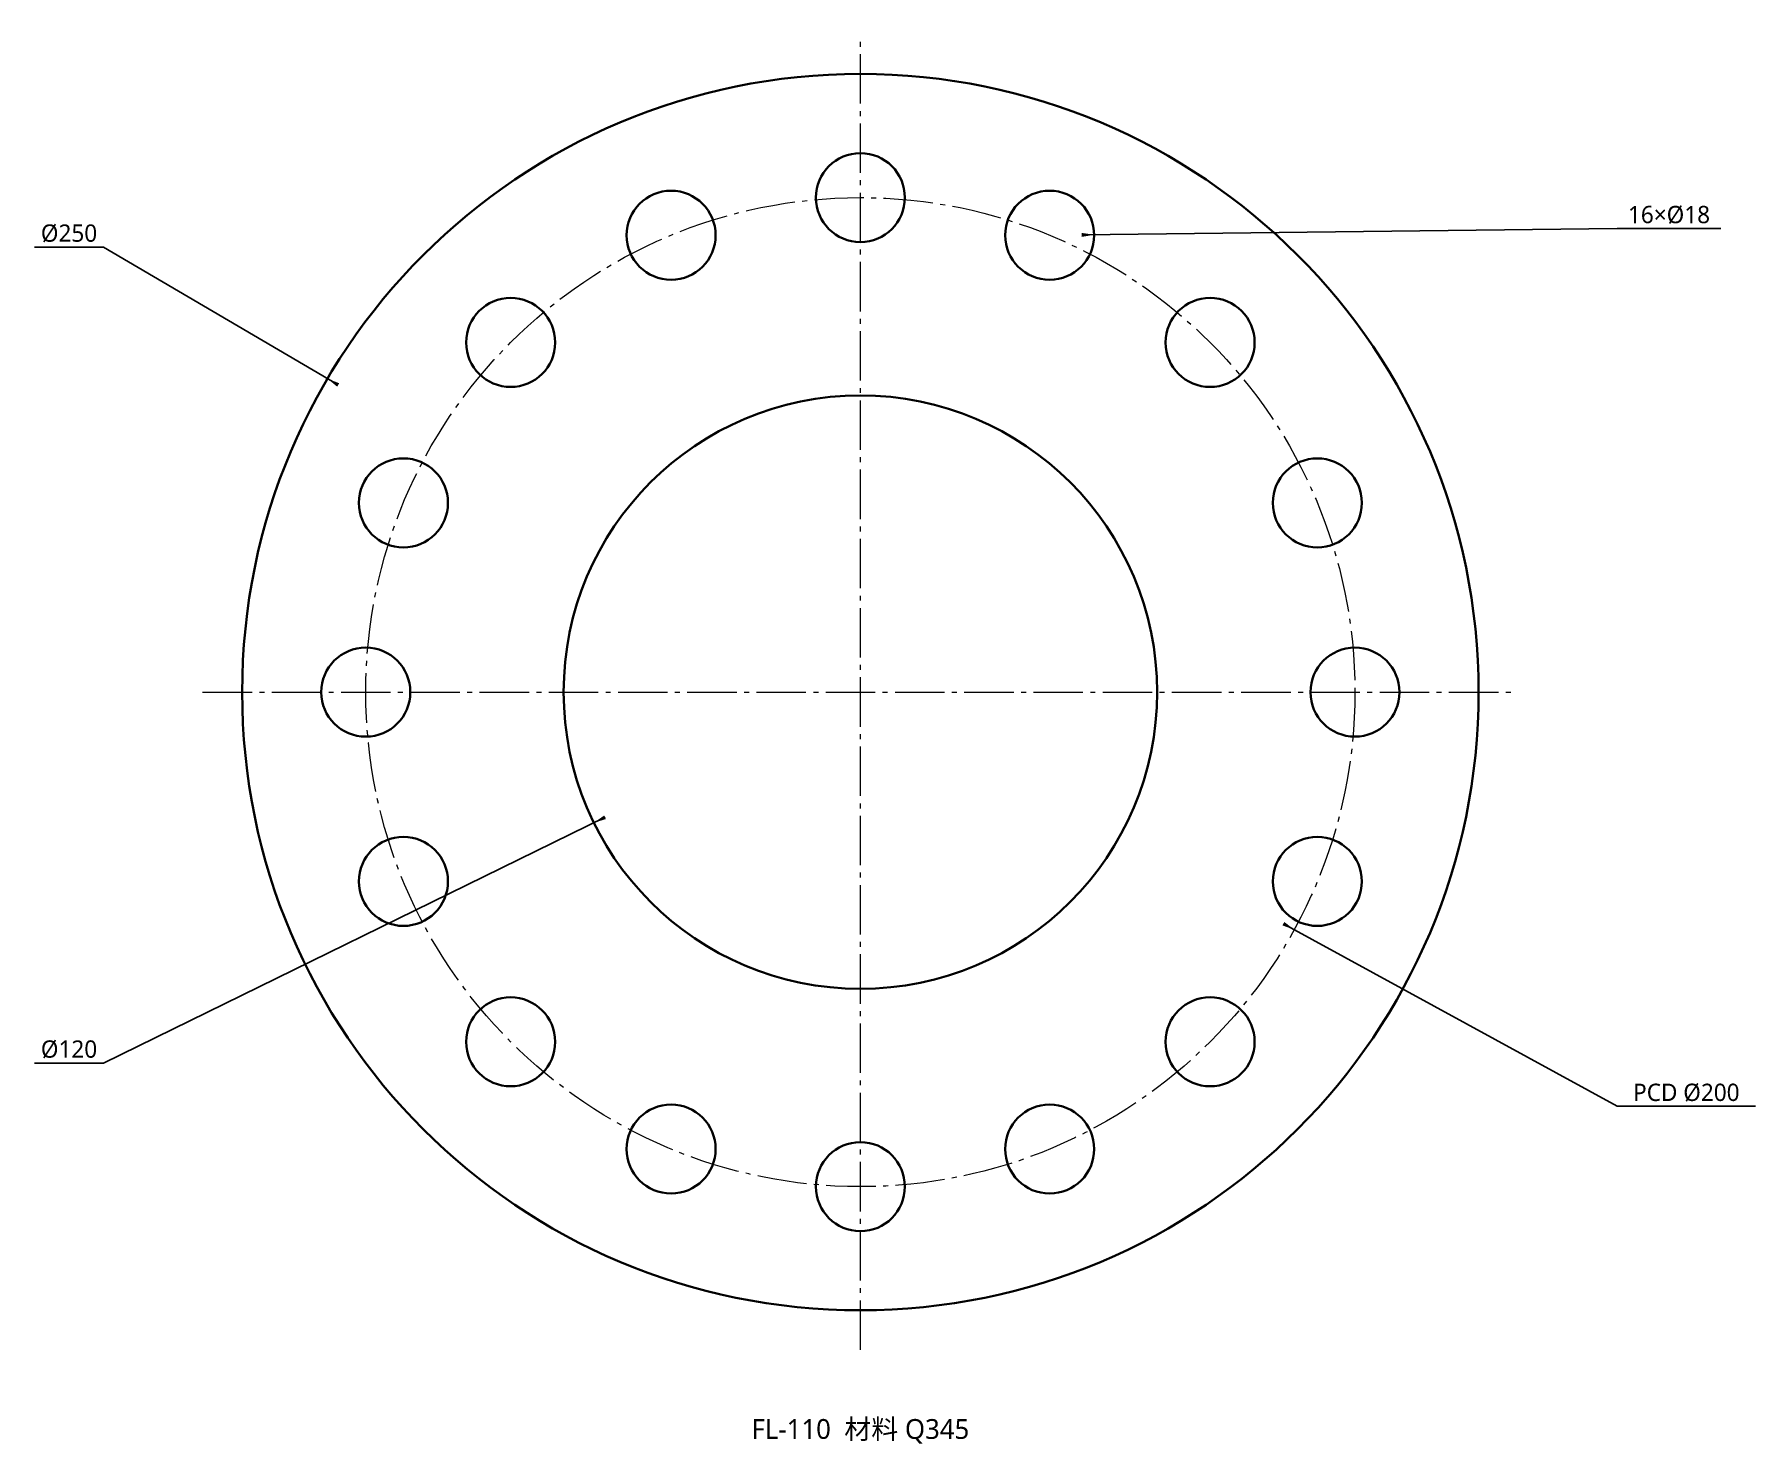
# Model space of a CAD drawing. Header units: millimetres. Extents: x -167 to 181, y -152 to 133.
import ezdxf

# ---------------------------------------------------------------- set-up
doc = ezdxf.new("R2010")
doc.units = ezdxf.units.MM
doc.linetypes.add('CENTER', pattern=[14, 10, -1.5, 1, -1.5])
for name, color, linetype, lineweight in [('BOLT_HOLES', 7, 'CONTINUOUS', 35), ('BORE', 7, 'CONTINUOUS', 35), ('CENTERLINES', 7, 'CENTER', 18), ('DIMENSIONS', 7, 'CONTINUOUS', 18), ('OUTLINE', 7, 'CONTINUOUS', 35), ('PCD', 7, 'CENTER', 18), ('TITLE', 7, 'CONTINUOUS', 25)]:
    doc.layers.add(name, color=color, linetype=linetype, lineweight=lineweight)
doc.styles.add('FLANGE_TEXT', font='msyh.ttc')
doc.dimstyles.new('FLANGE_MM', dxfattribs={"dimtxt": 3.5, "dimasz": 2.5, "dimexe": 1.25, "dimexo": 0.625, "dimgap": 1, "dimtad": 1, "dimtih": 1, "dimtoh": 1, "dimdec": 0, "dimtxsty": 'FLANGE_TEXT', "dimcen": 2.5, "dimazin": 3, "dimtfac": 1, "dimtmove": 0, "dimatfit": 3})

# ---------------------------------------------------------------- blocks, each defined once
blk = doc.blocks.new('_CLOSEDFILLED')
at = {"color": 0, "linetype": 'BYBLOCK'}
blk.add_solid([(-1, 0.16), (0, 0), (-1, -0.16)], dxfattribs=at)
blk = doc.blocks.new('*D1')
at = {"color": 0}
for p, q in [((-153, 90), (-167, 90)), ((-105.59, 62.11), (-153, 90))]:
    blk.add_line(p, q, dxfattribs=at)
at = {"layer": 'Defpoints'}
for p in [(-107.74, 63.38), (0, 0)]:
    blk.add_point(p, dxfattribs=at)
at = {"layer": 'DIMENSIONS', "color": 0, "xscale": 2.5, "yscale": 2.5, "rotation": 149.53445508054014}
blk.add_blockref('_CLOSEDFILLED', (-107.74, 63.38), dxfattribs=at)
at = {"layer": 'DIMENSIONS', "color": 0, "insert": (-160, 92.75), "char_height": 3.5, "attachment_point": 5, "style": 'FLANGE_TEXT'}
blk.add_mtext('%%c250', dxfattribs=at)
blk = doc.blocks.new('*D2')
at = {"color": 0}
for p, q in [((-51.63, -25.31), (-153, -75)), ((-153, -75), (-167, -75))]:
    blk.add_line(p, q, dxfattribs=at)
at = {"layer": 'Defpoints'}
for p in [(0, 0), (-53.88, -26.41)]:
    blk.add_point(p, dxfattribs=at)
at = {"layer": 'DIMENSIONS', "color": 0, "xscale": 2.5, "yscale": 2.5, "rotation": -153.8860873697093}
blk.add_blockref('_CLOSEDFILLED', (-53.88, -26.41), dxfattribs=at)
at = {"layer": 'DIMENSIONS', "color": 0, "insert": (-160, -72.25), "char_height": 3.5, "attachment_point": 5, "style": 'FLANGE_TEXT'}
blk.add_mtext('%%c120', dxfattribs=at)
blk = doc.blocks.new('*D3')
at = {"color": 0}
for p, q in [((85.53, -46.82), (153, -83.75)), ((153, -83.75), (181, -83.75))]:
    blk.add_line(p, q, dxfattribs=at)
at = {"layer": 'Defpoints'}
for p in [(0, 0), (87.72, -48.02)]:
    blk.add_point(p, dxfattribs=at)
at = {"layer": 'DIMENSIONS', "color": 0, "xscale": 2.5, "yscale": 2.5, "rotation": -28.695662661232138}
blk.add_blockref('_CLOSEDFILLED', (87.72, -48.02), dxfattribs=at)
at = {"layer": 'DIMENSIONS', "color": 0, "insert": (167, -81), "char_height": 3.5, "attachment_point": 5, "style": 'FLANGE_TEXT'}
blk.add_mtext('PCD %%c200', dxfattribs=at)
blk = doc.blocks.new('*D4')
at = {"color": 0}
for p, q in [((44.77, 92.47), (153, 93.75)), ((153, 93.75), (174, 93.75))]:
    blk.add_line(p, q, dxfattribs=at)
at = {"layer": 'Defpoints'}
for p in [(38.27, 92.39), (47.27, 92.49)]:
    blk.add_point(p, dxfattribs=at)
at = {"layer": 'DIMENSIONS', "color": 0, "xscale": 2.5, "yscale": 2.5, "rotation": 0.6801598317813892}
blk.add_blockref('_CLOSEDFILLED', (47.27, 92.49), dxfattribs=at)
at = {"layer": 'DIMENSIONS', "color": 0, "insert": (163.5, 96.5), "char_height": 3.5, "attachment_point": 5, "style": 'FLANGE_TEXT'}
blk.add_mtext('16×%%c18', dxfattribs=at)

msp = doc.modelspace()

# ---------------------------------------------------------------- linework, layer by layer
at = {"layer": 'BOLT_HOLES'}
for centre in [(0, 100), (-38.27, 92.39), (38.27, 92.39), (-70.71, 70.71), (70.71, 70.71), (-92.39, 38.27), (92.39, 38.27), (-100, 0), (100, 0), (-92.39, -38.27), (92.39, -38.27), (-70.71, -70.71), (70.71, -70.71), (-38.27, -92.39), (38.27, -92.39), (0, -100)]:
    msp.add_circle(centre, 9, dxfattribs=at)
at = {"layer": 'BORE'}
msp.add_circle((0, 0), 60, dxfattribs=at)
at = {"layer": 'CENTERLINES'}
for p, q in [((0, -133), (0, 133)), ((-133, 0), (133, 0))]:
    msp.add_line(p, q, dxfattribs=at)
at = {"layer": 'OUTLINE'}
msp.add_circle((0, 0), 125, dxfattribs=at)
at = {"layer": 'PCD'}
msp.add_circle((0, 0), 100, dxfattribs=at)

# ---------------------------------------------------------------- texts
at = {"layer": 'TITLE', "insert": (0, -147), "char_height": 4, "attachment_point": 2, "style": 'FLANGE_TEXT'}
msp.add_mtext('FL-110  材料 Q345', dxfattribs=at)

# ---------------------------------------------------------------- dimensions: what is measured, and where the dimension line sits
at = {"layer": 'DIMENSIONS'}
for p1, p2, text, picture, middle in [((29.27, 92.28), (47.27, 92.49), '16×Ø18', '*D4', (153, 93.75)), ((107.74, -63.38), (-107.74, 63.38), 'Ø250', '*D1', (-153, 90)), ((-87.72, 48.02), (87.72, -48.02), 'PCD Ø200', '*D3', (153, -83.75)), ((53.88, 26.41), (-53.88, -26.41), 'Ø120', '*D2', (-153, -75))]:
    dim = msp.add_diameter_dim_2p(p1=p1, p2=p2, text=text, dimstyle='FLANGE_MM', dxfattribs=at)
    dim.commit()
    dim.dimension.update_dxf_attribs({"geometry": picture, "text_midpoint": middle, "dimtype": 163})

doc.saveas('drawing.dxf')
